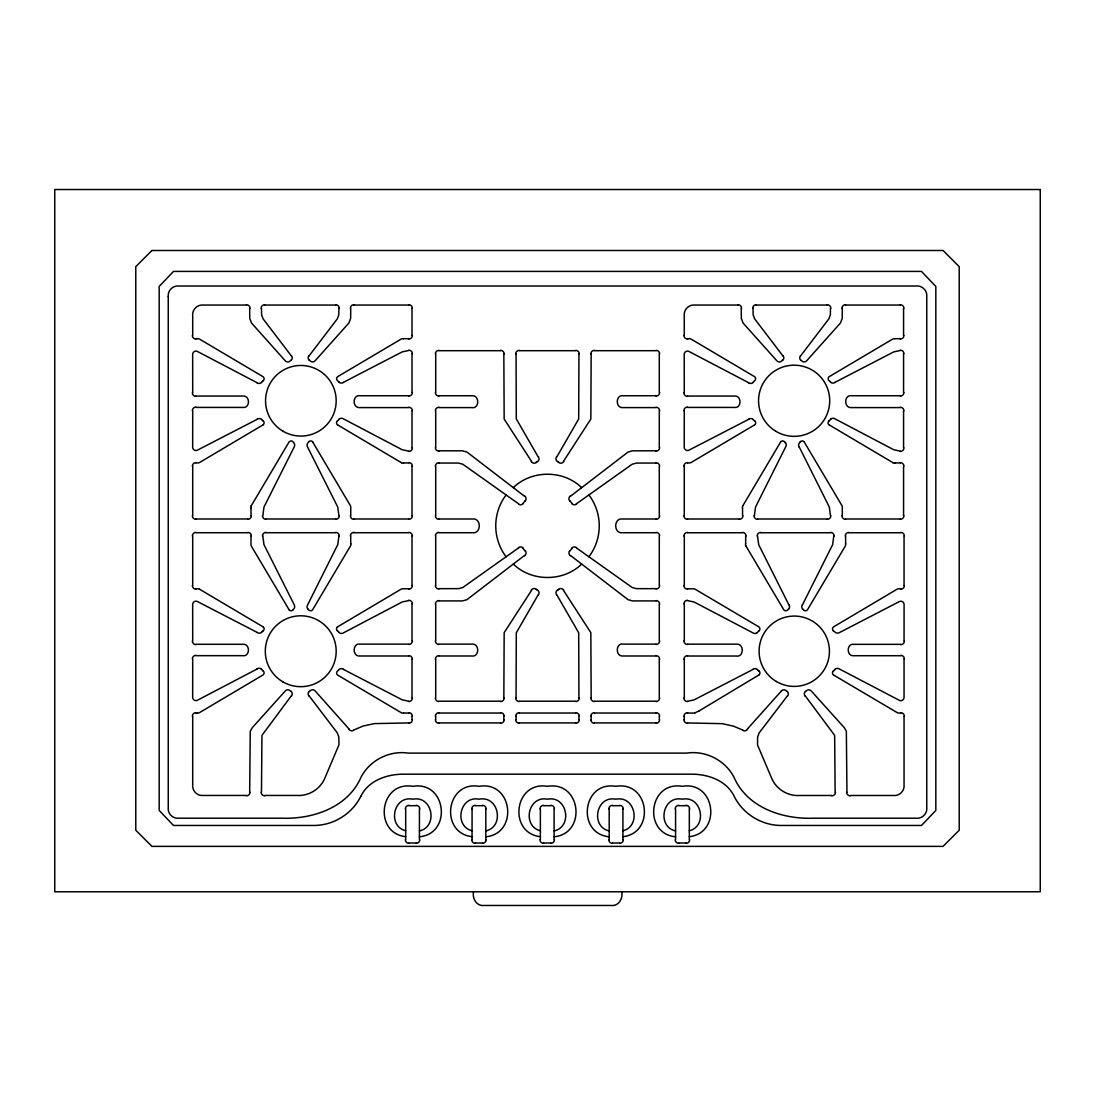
<?xml version="1.0" encoding="UTF-8"?>
<svg xmlns="http://www.w3.org/2000/svg" width="1095" height="1095" viewBox="0 0 1095 1095"><rect width="100%" height="100%" fill="white"/><g stroke="black" fill="none" stroke-linecap="round" stroke-linejoin="round"><path stroke-width="1.5" d="M251.275 505.739L289.053 442.01A2.587 2.587 0 0 1 292.995 441.764L293.706 442.681A3.709 3.709 0 0 1 294.131 447.088L263.977 507.053L262.814 515.759M350.427 546.035L312.677 609.696A2.587 2.587 0 0 1 308.735 609.956L308.023 609.039M742.848 505.739L780.612 442.01M802.512 604.727L832.624 544.694L833.788 535.989M556.698 457.121L578.694 418.947L578.94 353.931M538.302 594.599L516.292 632.814L516.06 697.98M747.324 729.065L781.488 690.89M563.446 461.406L590.835 419.057L591.163 353.931M531.554 590.314L504.165 632.664L503.837 697.98M309.091 355.875L337.328 318.823L338.793 314.867L338.916 308.284M291.311 695.845L261.951 735.361L261.472 792.219M800.65 355.875L828.888 318.823L830.352 314.867L830.489 308.284M787.414 695.872L759.122 732.938L757.63 737.017L757.521 744.299A3.244 3.244 0 0 0 757.781 745.558L771.578 778.052C776.081 789.084 787.688 796.284 799.569 795.49L831.885 795.49M523.136 503.235L525.053 500.757M569.947 550.963L571.864 548.486M308.79 441.846L308.037 442.667A3.709 3.709 0 0 0 307.599 447.088L337.753 507.053L338.916 515.759M292.94 609.874L293.693 609.053A3.709 3.709 0 0 0 294.131 604.618L263.977 544.667L262.814 535.961M800.363 441.846L799.596 442.667A3.709 3.709 0 0 0 799.158 447.088M788.482 609.08L787.702 609.929A2.587 2.587 0 0 1 783.76 609.778L745.969 546.008M261.459 382.36L263.224 380.608M337.411 421.028L339.176 419.275M753.031 382.36L754.784 380.608A2.573 2.573 0 0 0 754.606 376.68L690.918 338.998A7.145 7.145 0 0 0 688.728 338.574M828.983 421.028L830.735 419.275M757.234 632.513L759.04 630.734M833.377 671.139L835.184 669.36M290.914 360.228L290.024 361.063A3.271 3.271 0 0 1 285.357 360.898L251.521 323.025L249.756 318.453L249.674 308.284M309.488 691.492L310.378 690.658A3.271 3.271 0 0 1 315.045 690.822L349.1 729.037M782.473 360.228L781.584 361.063A3.271 3.271 0 0 1 776.93 360.898L743.081 323.025L741.329 318.453L741.233 308.284M805.619 691.534L806.55 690.685A3.258 3.258 0 0 1 811.149 690.863L844.313 727.696L846.353 731.173L846.955 792.246M513.322 487.617C531.705 469.769 563.295 469.769 581.678 487.617M581.678 564.089C563.295 581.951 531.705 581.951 513.322 564.089M261.596 632.075L263.224 630.693M339.039 669.729L337.411 671.112A2.573 2.573 0 0 0 337.602 675.04L401.345 712.749A7.145 7.145 0 0 0 403.494 713.173M570.536 496.213L628.078 452.03L632.595 450.811L656.056 450.798M524.464 555.507L466.922 599.69L462.487 600.909L438.944 600.922M576.298 503.892L632.198 464.212L636.524 463.062L656.056 463.048M518.701 547.815L462.802 587.509L458.545 588.645L438.944 588.672M536.03 462.309L537.317 461.46M557.683 590.26L558.97 589.411M699.24 710.833L758.821 675.026M263.005 424.901L199.358 462.637A7.364 7.364 0 0 1 197.251 462.952L195.937 462.939M337.63 626.819L401.345 589.055A7.295 7.295 0 0 1 403.439 588.768L408.777 588.782M754.564 424.901L690.918 462.637A7.364 7.364 0 0 1 688.823 462.952L687.496 462.939M699.062 710.942L695.038 712.763M353.411 730.16L362.992 726.081L374.244 723.617L408.777 722.919M257.079 669.004L197.168 700.389A3.271 3.271 0 0 1 192.665 697.392L192.706 658.903M257.215 419.289L197.168 450.291A3.271 3.271 0 0 1 192.665 447.308L192.706 410.652M343.419 382.347L402.248 351.865L408.777 350.509M748.775 419.289L688.728 450.291A3.271 3.271 0 0 1 684.224 447.308L684.265 410.652M834.979 382.347L893.821 351.865L900.336 350.509M753.018 669.415L694.066 699.897L687.523 701.252M622.932 830.776C641.478 826.164 635.401 795.23 615.842 799.199C596.008 795.189 590.232 826.793 609.19 830.927M689.316 830.776C707.849 826.164 701.772 795.23 682.212 799.199C662.393 795.189 656.603 826.793 675.574 830.927M419.426 830.927C438.397 826.793 432.607 795.189 412.788 799.199C393.228 795.23 387.151 826.164 405.684 830.776M485.81 830.927C504.768 826.793 498.991 795.189 479.158 799.199C459.599 795.23 453.522 826.164 472.068 830.776M554.097 830.927C573.068 826.793 567.278 795.189 547.459 799.199C527.899 795.23 521.822 826.164 540.369 830.776M622.932 836.689C655.522 833.062 649.28 780.667 615.842 786.333C582.129 780.653 576.23 833.678 609.19 836.785M689.316 836.689C721.892 833.062 715.651 780.667 682.212 786.333C648.5 780.653 642.601 833.678 675.574 836.785M419.426 836.785C452.399 833.678 446.5 780.653 412.788 786.333C379.363 780.653 373.094 833.076 405.684 836.676M485.81 836.785C518.77 833.678 512.871 780.653 479.158 786.333C445.72 780.667 439.478 833.062 472.068 836.689M554.097 836.785C587.071 833.678 581.171 780.653 547.459 786.333C514.02 780.667 507.779 833.062 540.369 836.689M246.43 305.053L203.478 305.053C197.319 304.287 191.953 309.666 192.706 315.825L192.706 335.453M264.716 305.053L335.686 305.053M353.972 305.053L408.777 305.053M738.003 305.053L695.051 305.053C688.878 304.287 683.513 309.666 684.265 315.825L684.265 335.453M756.275 305.053L827.259 305.053M845.532 305.053L900.336 305.053M195.95 338.697L197.168 338.697M403.439 338.697L408.777 338.697M687.509 338.697L688.728 338.697M894.998 338.697L900.336 338.697M438.944 350.701L500.593 350.701M519.29 350.701L575.71 350.701M594.407 350.701L656.056 350.701M408.777 395.733L360.104 395.733C352.316 394.378 352.056 408.476 360.104 407.586L408.777 407.586M438.944 395.733L471.781 395.733C480.007 394.925 479.336 409.256 471.781 407.586L438.944 407.586M656.056 395.733L623.219 395.733C615.445 394.419 615.212 408.572 623.219 407.586L656.056 407.586M900.336 395.733L851.664 395.733C843.889 394.378 843.615 408.476 851.664 407.586L900.336 407.586M195.937 396.048L242.734 396.048C250.385 395.199 250.235 408.572 242.844 407.422L195.937 407.422M687.496 396.048L734.293 396.048C742.068 395.227 741.657 408.75 734.403 407.422L687.496 407.422M438.944 450.798L462.405 450.811L466.922 452.03L524.464 496.213M408.777 451.126L402.248 449.771L343.556 418.92A3.696 3.696 0 0 0 339.039 419.139M900.336 451.126L893.821 449.771L835.115 418.92A3.696 3.696 0 0 0 830.612 419.139M403.494 462.939L408.777 462.939M895.053 462.939L900.336 462.939M438.944 463.048L458.476 463.062L462.802 464.212L518.701 503.892M195.937 518.989L247.771 518.989M266.044 518.989L335.686 518.989M353.972 518.989L408.777 518.989M438.944 518.989L472.424 518.989C481.513 517.702 481.595 534.018 472.424 532.717L438.944 532.717M656.056 518.989L622.576 518.989C613.392 517.702 613.487 534.018 622.576 532.717L656.056 532.717M687.496 518.989L739.33 518.989M757.603 518.989L827.259 518.989M845.532 518.989L900.336 518.989M195.937 532.717L247.771 532.717M266.044 532.717L335.686 532.717M353.972 532.717L408.777 532.717M687.523 532.759L742.451 532.759M760.765 532.759L830.557 532.759M848.871 532.759L900.802 532.759M195.95 588.782L197.168 588.782A7.145 7.145 0 0 1 199.317 588.987M656.056 588.672L636.524 588.658L632.198 587.509L576.298 547.815M687.523 588.809L692.875 588.809A7.337 7.337 0 0 1 694.969 589.11L758.821 626.86A2.573 2.573 0 0 1 759.109 630.802M900.788 588.809L899.57 588.809A7.172 7.172 0 0 0 897.407 589.014L833.596 626.86A2.573 2.573 0 0 0 833.309 630.802M408.777 600.594L402.248 601.949L343.556 632.8A3.709 3.709 0 0 1 339.08 632.623M687.523 600.621L694.134 602.017L752.881 632.842A3.723 3.723 0 0 0 757.357 632.664M656.056 600.922L632.595 600.909L628.078 599.69L570.536 555.507M195.937 644.298L242.734 644.298C250.344 643.326 250.235 656.822 242.844 655.672L195.937 655.672M408.777 644.12L360.104 644.12C352.412 642.683 352.015 656.918 360.104 655.987L408.777 655.987M438.944 644.12L471.781 644.12C479.802 643.135 479.542 657.315 471.781 655.987L438.944 655.987M656.056 644.12L623.219 644.12C615.65 642.519 615.034 656.89 623.219 655.987L656.056 655.987M687.523 644.161L736.305 644.161C744.49 643.271 743.916 657.602 736.305 656.028L687.523 656.028M900.802 644.339L853.908 644.339C846.435 643.066 846.216 656.658 853.908 655.713L900.802 655.713M408.777 701.211L402.248 699.856L343.419 669.374M438.944 701.211L500.593 701.211M519.29 701.211L575.71 701.211M594.407 701.211L656.056 701.211M195.937 713.023L197.251 713.023M403.494 713.023L408.777 713.023M438.944 713.023L500.593 713.023M519.29 713.023L575.71 713.023M594.407 713.023L656.056 713.023M687.523 713.064L692.82 713.064A7.172 7.172 0 0 0 695.01 712.872M900.802 713.064L899.474 713.064A7.391 7.391 0 0 1 897.435 712.763L833.596 675.026M438.944 722.919L500.593 722.919M519.29 722.919L575.71 722.919M594.407 722.919L656.056 722.919M687.523 722.96L722.125 723.658L733.404 726.108L743.012 730.187M246.43 795.449L203.478 795.449C197.319 796.216 191.94 790.836 192.706 784.677L192.706 716.253M264.716 795.449L296.964 795.449C308.831 796.257 320.411 789.03 324.9 778.011L338.67 745.517A3.258 3.258 0 0 0 338.93 744.258L338.82 737.058L337.356 732.952L309.091 695.845M850.199 795.49L893.246 795.49C899.419 796.257 904.812 790.891 904.046 784.704L904.046 716.294M408.928 805.687L416.196 805.687M475.298 805.687L482.566 805.687M543.599 805.687L550.867 805.687M612.433 805.687L619.702 805.687M678.804 805.687L686.072 805.687M408.928 842.999L416.196 842.999M475.298 842.999L482.566 842.999M543.599 842.999L550.867 842.999M612.433 842.999L619.702 842.999M678.804 842.999L686.072 842.999M892.904 462.651L829.202 424.901M401.345 462.651L337.63 424.901M199.29 589.055L263.005 626.819M257.215 632.431L197.168 601.415A3.271 3.271 0 0 0 192.665 604.413L192.706 641.068M748.652 382.716L688.728 351.331A3.271 3.271 0 0 0 684.224 354.328L684.265 392.818M257.079 382.716L197.168 351.331A3.271 3.271 0 0 0 192.665 354.328L192.706 392.818M557.683 461.46L558.97 462.309M536.03 589.411L537.317 590.26M833.377 630.734L835.006 632.116A3.696 3.696 0 0 0 839.468 632.568L899.652 601.429A3.271 3.271 0 0 1 904.087 604.44L904.046 641.095M757.398 669.757L759.04 671.139M830.64 382.018L829.011 380.636A2.56 2.56 0 0 1 829.175 376.694L892.904 338.971A7.295 7.295 0 0 1 894.998 338.67M753.127 419.618L754.756 420.986M339.08 382.018L337.452 380.636A2.56 2.56 0 0 1 337.602 376.694L401.345 338.971A7.295 7.295 0 0 1 403.439 338.67M261.554 419.618L263.183 420.986M787.018 691.52L786.114 690.699A3.285 3.285 0 0 0 781.46 690.863M801.034 360.228L801.964 361.076A3.244 3.244 0 0 0 806.563 360.898L840.44 323.025L842.206 318.385L842.301 308.284M309.474 360.228L310.405 361.076A3.244 3.244 0 0 0 315.004 360.898L348.881 323.025L350.646 318.385L350.728 308.284M290.928 691.492L289.997 690.644A3.244 3.244 0 0 0 285.398 690.822L252.356 727.614L250.249 731.2L249.674 792.219M337.411 630.693L339.204 632.472M261.431 669.332L263.224 671.112M802.84 609.08L803.607 609.915M784.485 441.819L785.266 442.681M569.947 500.757L571.864 503.235M523.136 548.486L525.053 550.963M782.87 355.875L754.633 318.823L753.168 314.867L753.045 308.284M805.236 695.872L834.664 735.388L835.129 792.246M291.311 355.875L263.074 318.823L261.609 314.867L261.472 308.284M531.554 461.406L504.165 419.057L503.837 353.931M563.446 590.314L590.835 632.664L591.163 697.98M804.25 442.038L842.014 505.739A7.295 7.295 0 0 1 842.315 507.834L842.301 515.759M312.691 442.038L350.455 505.739A7.295 7.295 0 0 1 350.756 507.834L350.728 515.759M289.039 609.682L251.302 546.035A7.295 7.295 0 0 1 250.988 543.886L251.001 535.961M538.302 457.121L516.292 418.892L516.06 353.931M556.698 594.599L578.694 632.759L578.94 697.98M788.811 604.727L758.698 544.694L757.521 535.989M799.268 447.02L829.312 507.053L830.489 515.759M904.046 535.989L904.046 585.579M904.046 658.944L904.046 697.433A3.271 3.271 0 0 1 899.638 700.485L839.536 669.045A3.723 3.723 0 0 0 835.047 669.223M903.567 308.284L903.567 335.453M903.567 353.74L903.567 392.489M903.567 410.83L903.567 447.896M903.567 466.169L903.567 515.759M845.627 535.989L845.627 543.914M754.373 515.759L755.536 507.053L785.594 447.02A3.709 3.709 0 0 0 785.416 442.544M745.681 535.989L745.681 543.832M742.561 507.916L742.561 515.759M689.316 808.918L689.316 839.755M684.265 466.169L684.265 515.759M684.293 535.989L684.293 585.579M684.293 603.865L684.293 640.931M684.293 659.258L684.293 698.021M684.293 716.294L684.293 719.73M675.574 808.918L675.574 839.755M659.286 353.931L659.286 392.489M659.286 410.83L659.286 447.568M659.286 466.278L659.286 515.759M659.286 535.961L659.286 585.428M659.286 604.153L659.286 640.89M659.286 659.217L659.286 697.98M659.286 716.253L659.286 719.689M622.932 808.918L622.932 839.755M621.7 891.782C623.233 898.625 618.565 906.509 610.914 905.469L484.346 905.469C476.695 906.496 472.027 898.625 473.56 891.782M609.19 808.918L609.19 839.755M591.163 716.253L591.163 719.689M578.94 716.253L578.94 719.689M554.097 808.918L554.097 839.755M540.369 808.918L540.369 839.755M516.06 716.253L516.06 719.689M503.837 716.253L503.837 719.689M485.81 808.918L485.81 839.755M472.068 808.918L472.068 839.755M435.714 353.931L435.714 392.489M435.714 410.83L435.714 447.568M435.714 466.278L435.714 515.759M435.714 535.961L435.714 585.428M435.714 604.153L435.714 640.89M435.714 659.217L435.714 697.98M435.714 716.253L435.714 719.689M419.426 808.918L419.426 839.755M412.007 308.284L412.007 335.453M412.007 353.74L412.007 392.489M412.007 410.83L412.007 447.896M412.007 466.169L412.007 515.759M412.007 535.961L412.007 585.551M412.007 603.824L412.007 640.89M412.007 659.217L412.007 697.98M412.007 716.253L412.007 719.689M405.684 808.918L405.684 839.755M350.728 535.961L350.728 543.804M338.916 535.961L337.78 544.598L307.709 604.7A3.709 3.709 0 0 0 307.887 609.162M251.001 507.916L251.001 515.759M192.706 466.169L192.706 515.759M192.706 535.961L192.706 585.551M416.196 805.345A3.559 3.559 0 0 1 419.768 808.918M419.768 839.755A3.559 3.559 0 0 1 416.196 843.342M408.928 843.342A3.559 3.559 0 0 1 405.355 839.755M405.355 808.918A3.559 3.559 0 0 1 408.928 805.345M659.628 719.689A3.559 3.559 0 0 1 656.056 723.261M656.056 712.681A3.559 3.559 0 0 1 659.628 716.253M590.835 716.253A3.559 3.559 0 0 1 594.407 712.681M594.407 723.261A3.559 3.559 0 0 1 590.835 719.689M195.937 519.331A3.559 3.559 0 0 1 192.364 515.759M192.364 466.169A3.559 3.559 0 0 1 195.937 462.596M263.252 420.918A2.56 2.56 0 0 1 263.019 424.928M257.147 419.18A3.709 3.709 0 0 1 261.691 419.467M192.364 410.652A3.559 3.559 0 0 1 195.937 407.08M195.937 396.39A3.559 3.559 0 0 1 192.364 392.804M261.596 382.497A3.696 3.696 0 0 1 257.024 382.812M263.293 380.677A2.573 2.573 0 0 0 263.033 376.68L199.358 338.998A7.145 7.145 0 0 0 197.168 338.574M195.95 339.026A3.559 3.559 0 0 1 192.364 335.453M246.43 304.711A3.559 3.559 0 0 1 250.002 308.284M291.516 355.724A3.477 3.477 0 0 1 291.092 360.419M261.144 308.284A3.559 3.559 0 0 1 264.716 304.711M335.686 304.711A3.559 3.559 0 0 1 339.258 308.284M309.31 360.406A3.477 3.477 0 0 1 308.886 355.724M350.4 308.284A3.559 3.559 0 0 1 353.972 304.711M408.777 304.711A3.559 3.559 0 0 1 412.35 308.284M412.35 335.453A3.559 3.559 0 0 1 408.777 339.026M343.488 382.456A3.709 3.709 0 0 1 338.944 382.169M408.777 350.167A3.559 3.559 0 0 1 412.35 353.74M412.35 392.489A3.559 3.559 0 0 1 408.777 396.061M408.777 407.258A3.559 3.559 0 0 1 412.35 410.83M412.35 447.896A3.559 3.559 0 0 1 408.777 451.468M337.602 424.942A2.573 2.573 0 0 1 337.342 420.945M403.494 463.075A7.145 7.145 0 0 1 401.317 462.747M408.777 462.596A3.559 3.559 0 0 1 412.35 466.169M412.35 515.759A3.559 3.559 0 0 1 408.777 519.331M353.972 519.331A3.559 3.559 0 0 1 350.4 515.759M308.722 441.778A2.614 2.614 0 0 1 312.773 441.983M339.258 515.759A3.559 3.559 0 0 1 335.686 519.331M266.044 519.331A3.559 3.559 0 0 1 262.471 515.759M250.823 507.916A7.159 7.159 0 0 1 251.152 505.712M251.344 515.759A3.559 3.559 0 0 1 247.757 519.331M675.232 808.918A3.559 3.559 0 0 1 678.804 805.345M678.804 843.342A3.559 3.559 0 0 1 675.232 839.755M689.645 839.755A3.559 3.559 0 0 1 686.072 843.342M686.072 805.345A3.559 3.559 0 0 1 689.645 808.918M500.593 712.681A3.559 3.559 0 0 1 504.165 716.253M504.165 719.689A3.559 3.559 0 0 1 500.593 723.261M438.944 723.261A3.559 3.559 0 0 1 435.372 719.689M435.372 716.253A3.559 3.559 0 0 1 438.944 712.681M608.861 808.918A3.559 3.559 0 0 1 612.433 805.345M612.433 843.342A3.559 3.559 0 0 1 608.861 839.755M623.274 839.755A3.559 3.559 0 0 1 619.702 843.342M619.702 805.345A3.559 3.559 0 0 1 623.274 808.918M687.496 519.331A3.559 3.559 0 0 1 683.923 515.759M683.923 466.169A3.559 3.559 0 0 1 687.496 462.596M754.825 420.918A2.56 2.56 0 0 1 754.592 424.928M748.706 419.18A3.709 3.709 0 0 1 753.25 419.467M683.923 410.652A3.559 3.559 0 0 1 687.496 407.08M687.496 396.39A3.559 3.559 0 0 1 683.923 392.804M753.155 382.497A3.696 3.696 0 0 1 748.583 382.812M687.509 339.026A3.559 3.559 0 0 1 683.923 335.453M737.989 304.711A3.559 3.559 0 0 1 741.575 308.284M783.076 355.724A3.477 3.477 0 0 1 782.651 360.419M752.703 308.284A3.559 3.559 0 0 1 756.275 304.711M827.245 304.711A3.559 3.559 0 0 1 830.831 308.284M800.869 360.406A3.477 3.477 0 0 1 800.459 355.724M841.959 308.284A3.559 3.559 0 0 1 845.532 304.711M900.336 304.711A3.559 3.559 0 0 1 903.909 308.284M903.909 335.453A3.559 3.559 0 0 1 900.336 339.026M835.061 382.456A3.709 3.709 0 0 1 830.516 382.169M900.336 350.167A3.559 3.559 0 0 1 903.909 353.74M903.909 392.489A3.559 3.559 0 0 1 900.336 396.061M900.336 407.258A3.559 3.559 0 0 1 903.909 410.83M903.909 447.896A3.559 3.559 0 0 1 900.336 451.468M829.161 424.942A2.573 2.573 0 0 1 828.915 420.945M895.053 463.075A7.145 7.145 0 0 1 892.877 462.747M900.336 462.596A3.559 3.559 0 0 1 903.909 466.169M903.909 515.759A3.559 3.559 0 0 1 900.336 519.331M845.532 519.331A3.559 3.559 0 0 1 841.959 515.759M800.281 441.778A2.614 2.614 0 0 1 804.332 441.983M830.831 515.759A3.559 3.559 0 0 1 827.245 519.331M757.603 519.331A3.559 3.559 0 0 1 754.031 515.759M780.557 441.969A2.587 2.587 0 0 1 784.554 441.764M742.383 507.916A7.159 7.159 0 0 1 742.725 505.712M742.903 515.759A3.559 3.559 0 0 1 739.33 519.331M687.523 589.151A3.559 3.559 0 0 1 683.951 585.579M683.951 603.865A3.559 3.559 0 0 1 687.523 600.293M687.523 644.503A3.559 3.559 0 0 1 683.951 640.931M683.951 659.258A3.559 3.559 0 0 1 687.523 655.686M687.523 701.58A3.559 3.559 0 0 1 683.951 698.021M752.949 669.319A3.696 3.696 0 0 1 757.548 669.606M759.109 671.071A2.573 2.573 0 0 1 758.849 675.067M683.951 716.294A3.559 3.559 0 0 1 687.523 712.722M687.523 723.302A3.559 3.559 0 0 1 683.951 719.73M747.57 729.215A3.518 3.518 0 0 1 742.875 730.433M787.195 691.328A3.477 3.477 0 0 1 787.62 696.037M835.471 792.246A3.559 3.559 0 0 1 831.885 795.819M805.03 696.037A3.477 3.477 0 0 1 805.441 691.342M850.199 795.819A3.559 3.559 0 0 1 846.613 792.246M900.802 712.722A3.559 3.559 0 0 1 904.388 716.294M833.569 675.067A2.573 2.573 0 0 1 833.309 671.071M900.802 655.371A3.559 3.559 0 0 1 904.388 658.944M904.388 641.095A3.559 3.559 0 0 1 900.802 644.668M904.388 585.579A3.559 3.559 0 0 1 900.788 589.151M900.802 532.416A3.559 3.559 0 0 1 904.388 535.989M845.285 535.989A3.559 3.559 0 0 1 848.871 532.416M845.641 543.914A7.282 7.282 0 0 1 845.326 546.008L807.508 609.723A2.614 2.614 0 0 1 803.525 609.97M802.69 609.217A3.709 3.709 0 0 1 802.402 604.659M830.544 532.416A3.559 3.559 0 0 1 834.13 535.989M757.179 535.989A3.559 3.559 0 0 1 760.765 532.416M788.92 604.659A3.709 3.709 0 0 1 788.633 609.203M745.846 546.049A7.145 7.145 0 0 1 745.517 543.832M742.451 532.416A3.559 3.559 0 0 1 746.037 535.989M683.951 535.989A3.559 3.559 0 0 1 687.523 532.416M656.056 350.359A3.559 3.559 0 0 1 659.628 353.931M590.835 353.931A3.559 3.559 0 0 1 594.407 350.359M563.733 461.584A3.559 3.559 0 0 1 558.779 462.596M557.533 461.707A3.504 3.504 0 0 1 556.452 456.971M575.696 350.359A3.559 3.559 0 0 1 579.282 353.931M515.718 353.931A3.559 3.559 0 0 1 519.304 350.359M538.548 456.971A3.504 3.504 0 0 1 537.467 461.707M536.221 462.596A3.559 3.559 0 0 1 531.267 461.584M500.593 350.359A3.559 3.559 0 0 1 504.165 353.931M435.372 353.931A3.559 3.559 0 0 1 438.944 350.359M438.944 396.061A3.559 3.559 0 0 1 435.372 392.489M435.372 410.83A3.559 3.559 0 0 1 438.944 407.258M438.944 451.14A3.559 3.559 0 0 1 435.372 447.568M524.669 495.953A3.559 3.559 0 0 1 525.326 500.962M523.383 503.426A3.518 3.518 0 0 1 518.524 504.138M435.372 466.292A3.559 3.559 0 0 1 438.944 462.706M438.944 519.331A3.559 3.559 0 0 1 435.372 515.759M435.372 535.961A3.559 3.559 0 0 1 438.944 532.389M438.944 589A3.559 3.559 0 0 1 435.372 585.428M518.524 547.582A3.518 3.518 0 0 1 523.383 548.294M525.326 550.758A3.559 3.559 0 0 1 524.669 555.767M435.372 604.153A3.559 3.559 0 0 1 438.944 600.58M438.944 644.462A3.559 3.559 0 0 1 435.372 640.89M435.372 659.217A3.559 3.559 0 0 1 438.944 655.645M438.944 701.553A3.559 3.559 0 0 1 435.372 697.98M504.165 697.98A3.559 3.559 0 0 1 500.593 701.553M531.267 590.123A3.559 3.559 0 0 1 536.221 589.124M537.467 590.013A3.504 3.504 0 0 1 538.548 594.749M519.304 701.553A3.559 3.559 0 0 1 515.718 697.98M579.282 697.98A3.559 3.559 0 0 1 575.696 701.553M556.452 594.749A3.504 3.504 0 0 1 557.533 590.013M558.779 589.124A3.559 3.559 0 0 1 563.733 590.123M594.407 701.553A3.559 3.559 0 0 1 590.835 697.98M659.628 697.98A3.559 3.559 0 0 1 656.056 701.553M656.056 655.645A3.559 3.559 0 0 1 659.628 659.217M659.628 640.89A3.559 3.559 0 0 1 656.056 644.462M656.056 600.58A3.559 3.559 0 0 1 659.628 604.153M570.331 555.767A3.559 3.559 0 0 1 569.674 550.758M571.617 548.294A3.518 3.518 0 0 1 576.476 547.582M659.628 585.428A3.559 3.559 0 0 1 656.056 589M656.056 532.389A3.559 3.559 0 0 1 659.628 535.961M659.628 515.759A3.559 3.559 0 0 1 656.056 519.331M656.056 462.706A3.559 3.559 0 0 1 659.628 466.292M576.476 504.138A3.518 3.518 0 0 1 571.617 503.426M569.674 500.962A3.559 3.559 0 0 1 570.331 495.953M659.628 447.568A3.559 3.559 0 0 1 656.056 451.14M656.056 407.258A3.559 3.559 0 0 1 659.628 410.83M659.628 392.489A3.559 3.559 0 0 1 656.056 396.061M579.282 719.689A3.559 3.559 0 0 1 575.696 723.261M519.304 723.261A3.559 3.559 0 0 1 515.718 719.689M515.718 716.253A3.559 3.559 0 0 1 519.304 712.681M575.696 712.681A3.559 3.559 0 0 1 579.282 716.253M588.891 494.913A51.438 51.438 0 0 1 588.891 556.808M482.566 805.345A3.559 3.559 0 0 1 486.139 808.918M486.139 839.755A3.559 3.559 0 0 1 482.566 843.342M475.298 843.342A3.559 3.559 0 0 1 471.726 839.755M471.726 808.918A3.559 3.559 0 0 1 475.298 805.345M506.109 556.808A51.438 51.438 0 0 1 506.109 494.913M412.35 585.538A3.559 3.559 0 0 1 408.777 589.124M337.342 630.775A2.573 2.573 0 0 1 337.602 626.764M408.777 600.252A3.559 3.559 0 0 1 412.35 603.824M412.35 640.89A3.559 3.559 0 0 1 408.777 644.462M408.777 655.645A3.559 3.559 0 0 1 412.35 659.217M412.35 697.98A3.559 3.559 0 0 1 408.777 701.553M338.902 669.565A3.696 3.696 0 0 1 343.488 669.278M408.777 712.681A3.559 3.559 0 0 1 412.35 716.253M412.35 719.689A3.559 3.559 0 0 1 408.777 723.261M353.548 730.406A3.504 3.504 0 0 1 348.853 729.188M308.886 695.996A3.477 3.477 0 0 1 309.31 691.301M264.716 795.791A3.559 3.559 0 0 1 261.144 792.219M291.092 691.301A3.477 3.477 0 0 1 291.503 695.996M250.002 792.219A3.559 3.559 0 0 1 246.43 795.791M192.364 716.253A3.559 3.559 0 0 1 195.937 712.681M197.251 713.037A7.364 7.364 0 0 0 199.29 712.736L263.005 674.985A2.573 2.573 0 0 0 263.293 671.03M257.01 668.894A3.709 3.709 0 0 1 261.554 669.182M192.364 658.903A3.559 3.559 0 0 1 195.937 655.33M195.937 644.64A3.559 3.559 0 0 1 192.364 641.068M261.732 632.239A3.696 3.696 0 0 1 257.147 632.527M263.033 626.764A2.573 2.573 0 0 1 263.293 630.775M195.95 589.124A3.559 3.559 0 0 1 192.364 585.538M192.364 535.961A3.559 3.559 0 0 1 195.937 532.389M247.757 532.389A3.559 3.559 0 0 1 251.344 535.961M293.008 609.942A2.614 2.614 0 0 1 288.957 609.737M262.471 535.961A3.559 3.559 0 0 1 266.044 532.389M335.686 532.389A3.559 3.559 0 0 1 339.258 535.961M350.906 543.804A7.159 7.159 0 0 1 350.578 546.008M350.4 535.961A3.559 3.559 0 0 1 353.972 532.389M408.777 532.389A3.559 3.559 0 0 1 412.35 535.961M550.867 805.345A3.559 3.559 0 0 1 554.44 808.918M554.44 839.755A3.559 3.559 0 0 1 550.867 843.342M543.599 843.342A3.559 3.559 0 0 1 540.027 839.755M540.027 808.918A3.559 3.559 0 0 1 543.599 805.345M168.247 296.581L168.247 807.439C167.467 813.599 172.846 818.978 179.019 818.211L282.127 818.211C312.883 819.279 347.909 807.439 361.008 777.258C369.823 760.231 389.355 750.253 408.312 753.114L686.688 753.114C705.645 750.253 725.177 760.231 733.992 777.258C747.091 807.439 782.117 819.279 812.873 818.211L915.981 818.211C922.154 818.978 927.533 813.599 926.753 807.439L926.753 296.8C927.52 290.627 922.154 285.248 915.981 286.014L179.019 286.014C172.955 285.275 167.562 290.476 168.247 296.581M360.761 796.462C351.988 814.037 333.181 825.589 313.526 825.466L173.503 825.466L159.172 810.437L159.172 286.452L173.503 271.409L921.497 271.409L935.828 286.452L935.828 810.437L921.497 825.466L781.474 825.466C761.997 825.575 743.341 814.242 734.458 796.914C726.916 780.434 707.712 773.946 690.726 774.179L404.274 774.179C387.452 773.973 368.44 780.27 360.761 796.462M151.945 250.495L135.78 266.66L135.78 830.215L151.945 846.38L943.055 846.38L959.22 830.215L959.22 266.66L943.055 250.495L151.945 250.495M1040.25 189.531L54.75 189.531L54.75 891.782L1040.25 891.782L1040.25 189.531M776.341 681.501A35.177 35.177 0 0 0 829.435 651.621A35.177 35.177 0 0 0 777.012 620.591A35.177 35.177 0 0 0 776.341 681.501M775.821 431.266A35.574 35.574 0 0 0 829.709 401.386A35.574 35.574 0 0 0 776.875 369.658A35.574 35.574 0 0 0 775.821 431.266M283.208 431.348A35.314 35.314 0 0 0 336.179 400.77A35.314 35.314 0 0 0 283.208 370.192A35.314 35.314 0 0 0 283.208 431.348M283.016 681.925A35.437 35.437 0 0 0 336.179 651.238A35.437 35.437 0 0 0 283.016 620.55A35.437 35.437 0 0 0 283.016 681.925"/></g></svg>
